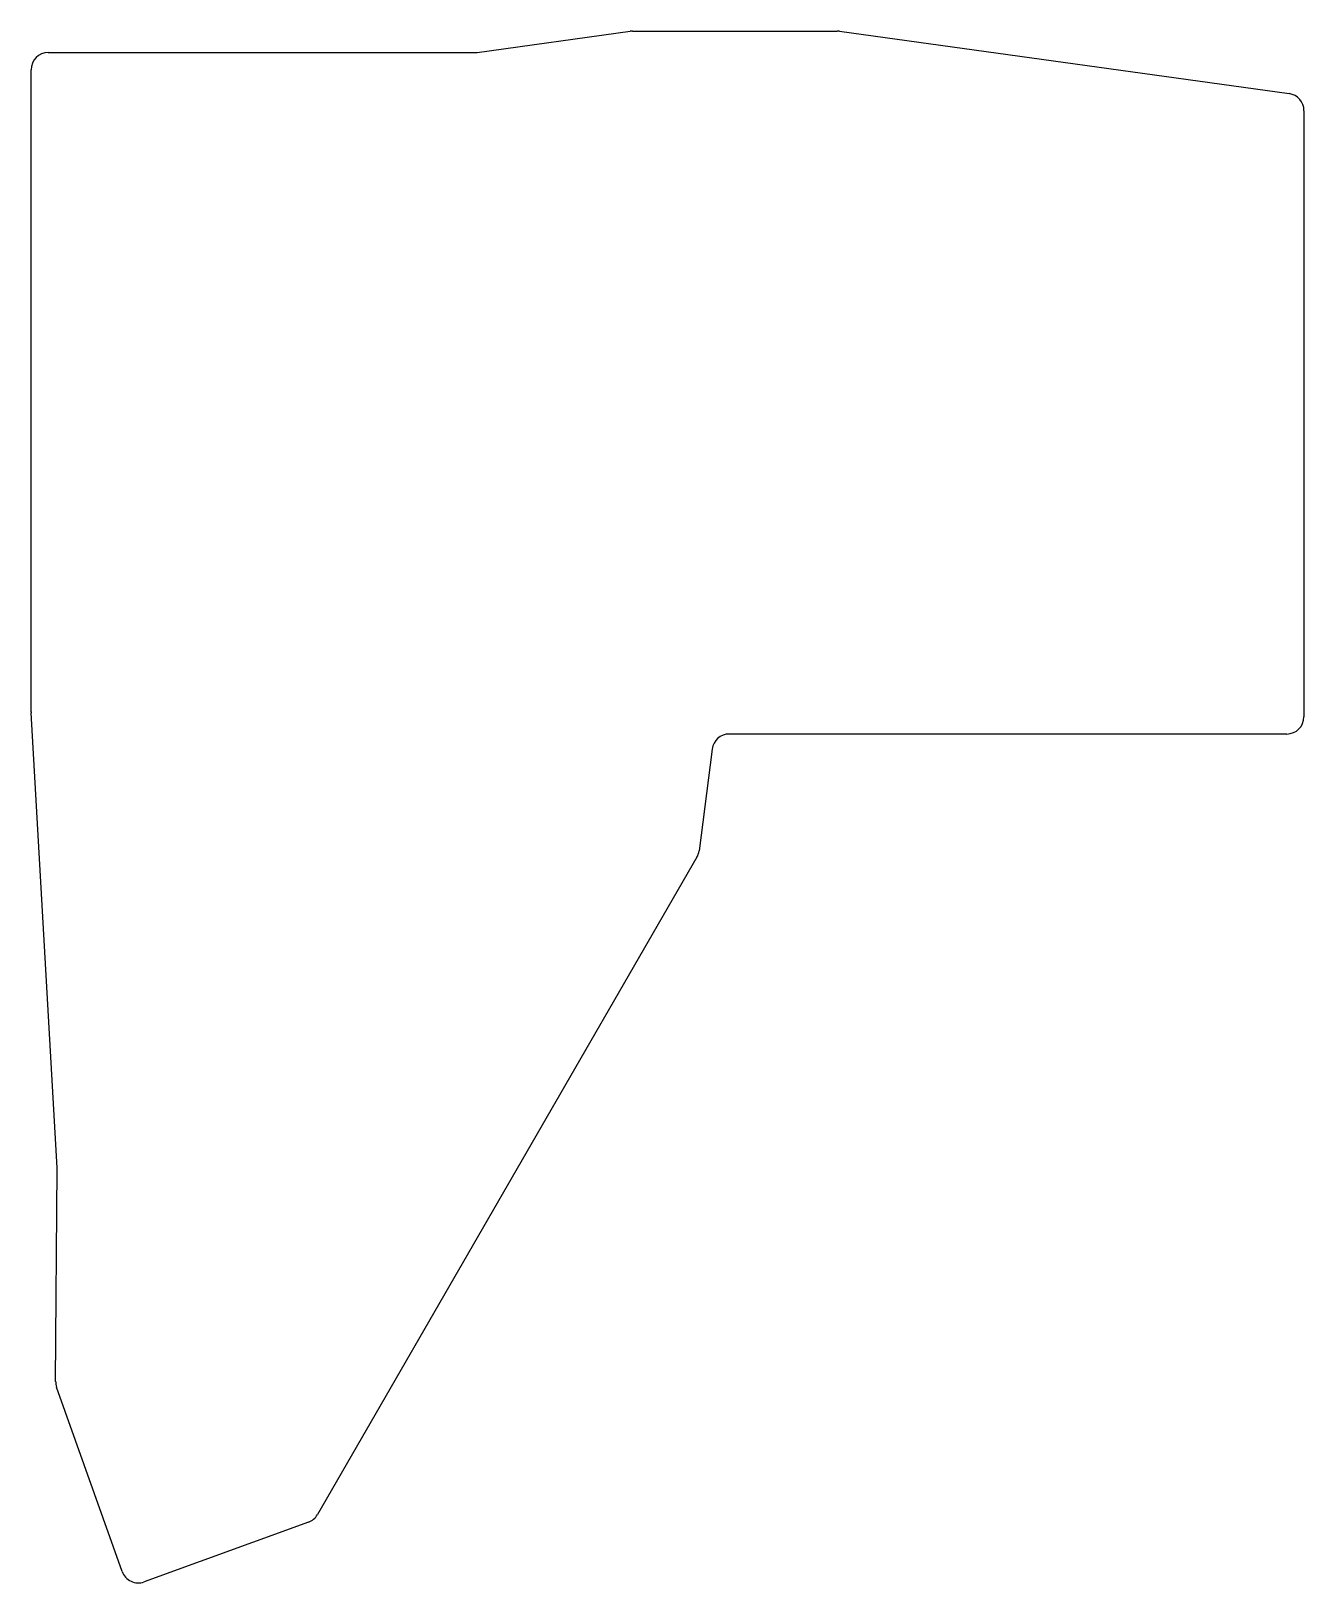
# Model space of a CAD drawing. Header units: millimetres. Extents: x 384 to 532, y -210 to -30.
import ezdxf

# ---------------------------------------------------------------- set-up
doc = ezdxf.new("R2010")
doc.units = ezdxf.units.MM

msp = doc.modelspace()

# ---------------------------------------------------------------- linework, layer by layer
for p, q in [((436.14, -32.48), (453.86, -30.02)), ((454.14, -30), (477.86, -30)), ((478.14, -30.02), (530.28, -37.26)), ((386.4, -32.5), (435.86, -32.5)), ((384.4, -108.94), (384.4, -34.5)), ((532, -39.24), (532, -109.5)), ((387.43, -161.79), (384.4, -109.06)), ((530, -111.5), (465.36, -111.5)), ((463.38, -113.25), (461.87, -125.04)), ((461.61, -125.79), (417.62, -202)), ((387.25, -186.55), (387.43, -161.92)), ((394.96, -208.59), (387.36, -187.23)), ((416.57, -202.88), (397.53, -209.8))]:
    msp.add_line(p, q)
for centre, start, end in [((454.14, -32), 90, 97.9072), ((477.86, -32), 82.0928, 90), ((386.4, -34.5), 90, 180), ((435.86, -30.5), 270, 277.9072), ((530, -39.24), 0, 82.0928), ((386.4, -108.94), 180, 183.2815), ((530, -109.5), 270, 0), ((465.36, -113.5), 90, 172.7024), ((459.88, -124.79), 330, 352.7024), ((385.43, -161.91), 359.5795, 3.2815), ((389.25, -186.56), 179.5795, 199.5795), ((415.88, -201), 290, 330), ((396.85, -207.92), 199.5795, 290)]:
    msp.add_arc(centre, 2, start, end)

doc.saveas('drawing.dxf')
